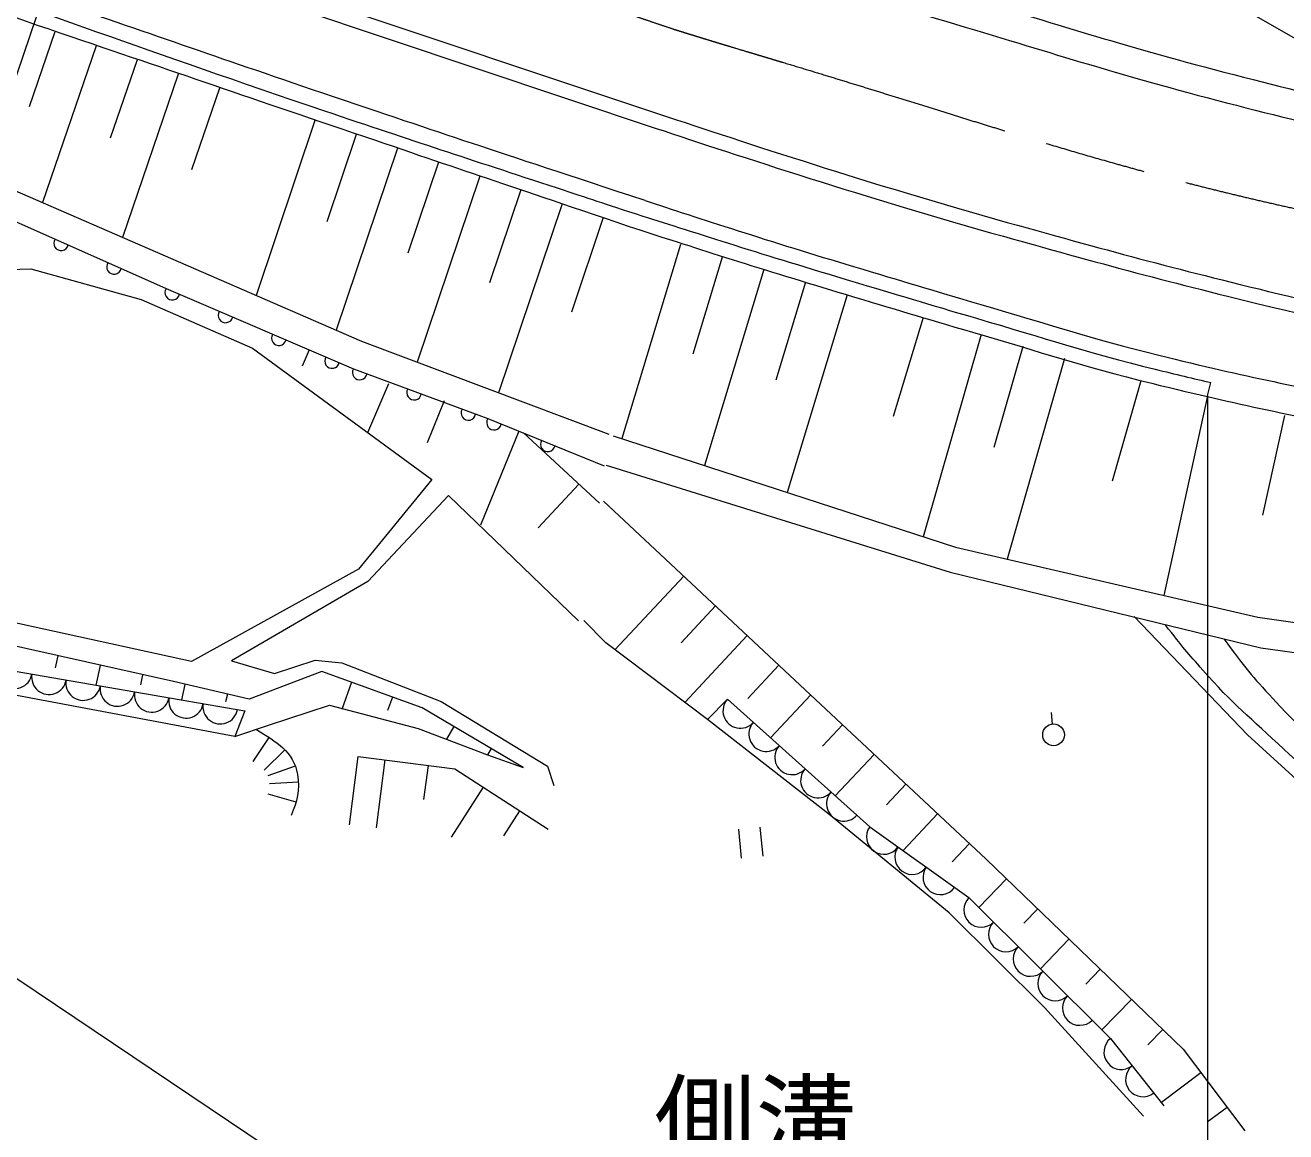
# Model space of a CAD drawing. Units: millimetres, scale not verified. Extents: x 40000 to 680000, y 20000 to 380000.
# Drawn here: x 89618 to 133128, y 244151 to 282356 of the extents above; entities that cross this region are included whole.
import ezdxf
from ezdxf.enums import TextEntityAlignment as Align

# ---------------------------------------------------------------- set-up
doc = ezdxf.new("R2010")
doc.units = ezdxf.units.MM
doc.header["$LTSCALE"] = 1000
doc.linetypes.add('CHAIN', pattern=[18.5, 12, -1.5, 3.5, -1.5])
for name, color, linetype, lineweight in [('M-BGD', 7, 'Continuous', 13), ('M-BMK', 2, 'CHAIN', 13), ('M-STR-HTXT', 7, 'Continuous', 13)]:
    doc.layers.add(name, color=color, linetype=linetype, lineweight=lineweight)
doc.styles.add('ＭＳ ゴシック', font='')
doc.styles.get('ＭＳ ゴシック').set_extended_font_data('MS Gothic')

msp = doc.modelspace()

# ---------------------------------------------------------------- linework, layer by layer
at = {"layer": 'M-BGD'}
for p, q in [((92141, 288967), (83060, 262200)), ((127062, 285570), (135158, 280910)), ((99125, 283424), (111544, 279275)), ((98980, 282944), (111399, 278794)), ((90643, 282127), (89756, 279535)), ((92062, 281641), (90211, 276232)), ((93481, 281155), (92556, 278451)), ((94900, 280670), (92972, 275032)), ((96320, 280184), (95355, 277366)), ((99620, 279062), (97587, 273024)), ((101041, 278584), (100025, 275565)), ((83337, 278221), (94485, 273265)), ((102463, 278105), (100348, 271823)), ((101240, 271435), (86658, 277770)), ((103884, 277627), (102827, 274486)), ((105306, 277148), (103142, 270721)), ((106728, 276669), (105646, 273456)), ((108149, 276191), (105952, 269665)), ((109571, 275712), (108472, 272450)), ((112242, 274787), (110216, 268085)), ((113678, 274353), (112665, 271002)), ((71125, 273519), (89811, 273939)), ((89811, 273939), (93626, 272890)), ((115114, 273919), (113069, 267155)), ((94485, 273265), (100948, 270497)), ((116550, 273485), (115527, 270103)), ((93626, 272890), (97462, 271203)), ((117985, 273050), (115922, 266225)), ((120612, 272259), (119580, 268846)), ((122612, 271676), (120607, 264697)), ((97462, 271203), (103651, 266676)), ((99425, 271150), (99180, 270579)), ((109774, 268230), (101240, 271435)), ((124054, 271262), (123051, 267773)), ((125495, 270848), (123506, 263922)), ((100948, 270497), (105587, 268772)), ((102160, 269978), (101435, 268285)), ((128128, 270077), (127133, 266614)), ((130423, 269561), (130544, 270017)), ((104075, 269384), (103490, 267937)), ((130423, 269561), (128922, 262672)), ((105587, 268772), (109607, 267146)), ((133079, 268885), (132328, 265440)), ((106651, 268342), (105338, 265094)), ((106819, 268282), (109436, 265854)), ((109912, 268184), (121723, 264334)), ((109672, 267169), (121540, 263477)), ((103651, 266676), (101118, 263578)), ((108724, 266515), (107318, 265000)), ((104228, 266122), (101442, 263146)), ((108712, 261794), (104228, 266122)), ((109579, 265925), (122786, 253565)), ((121723, 264334), (132168, 261922)), ((101118, 263578), (95360, 260390)), ((112349, 263332), (109974, 260793)), ((121540, 263477), (132272, 260865)), ((101442, 263146), (96743, 260407)), ((113445, 262307), (112257, 261038)), ((127892, 261937), (131811, 257851)), ((95360, 260390), (88672, 261853)), ((109656, 261033), (108898, 261802)), ((132168, 261922), (143051, 260341)), ((94737, 259699), (88524, 261085)), ((114540, 261282), (112383, 258977)), ((113169, 258385), (109656, 261033)), ((132272, 260865), (142829, 259398)), ((90744, 260584), (90650, 260167)), ((92207, 260253), (92053, 259570)), ((96743, 260407), (98219, 259976)), ((98219, 259976), (99627, 260429)), ((99627, 260429), (100545, 260346)), ((100545, 260346), (103976, 259003)), ((115635, 260257), (114557, 259105)), ((88665, 260153), (97204, 258684)), ((93670, 259923), (93593, 259581)), ((99860, 260040), (97353, 259091)), ((103321, 258788), (99860, 260040)), ((97353, 259091), (94737, 259699)), ((95133, 259592), (95013, 259061)), ((100885, 259669), (100547, 258733)), ((96854, 257800), (89018, 259275)), ((96597, 259262), (96537, 258996)), ((102296, 259159), (102126, 258691)), ((103976, 259003), (107644, 256776)), ((113169, 258385), (113856, 259083)), ((113856, 259083), (118767, 254681)), ((116730, 259232), (115343, 257750)), ((97204, 258684), (96854, 257800)), ((98012, 258188), (100123, 258876)), ((100123, 258876), (103181, 258080)), ((106802, 256733), (103321, 258788)), ((125077, 258229), (125040, 258628)), ((96854, 257800), (98012, 258188)), ((103181, 258080), (105580, 257164)), ((104415, 258142), (104161, 257711)), ((117352, 255120), (113169, 258385)), ((117825, 258207), (117132, 257466)), ((98031, 257769), (97475, 256938)), ((131811, 257851), (133891, 255954)), ((98577, 257341), (97862, 256641)), ((105707, 257379), (105580, 257164)), ((105580, 257164), (106802, 256733)), ((118921, 257182), (117578, 255747)), ((98939, 256778), (97998, 256439)), ((100810, 254749), (101112, 257110)), ((101112, 257110), (104444, 256678)), ((102034, 256990), (101730, 254640)), ((103522, 256797), (103370, 255622)), ((107644, 256776), (107860, 256103)), ((104444, 256678), (107665, 254604)), ((99045, 256223), (98047, 256161)), ((105424, 256047), (104316, 254326)), ((120016, 256158), (119344, 255440)), ((98967, 255529), (98005, 255803)), ((106685, 255235), (106131, 254374)), ((121509, 251713), (117352, 255120)), ((121111, 255133), (119919, 253859)), ((114233, 254595), (114326, 253600)), ((114979, 254666), (115073, 253670)), ((118767, 254681), (122191, 252236)), ((122206, 254108), (121610, 253471)), ((122786, 253565), (129581, 247003)), ((123486, 252889), (122530, 251899)), ((122191, 252236), (127079, 247371)), ((124803, 248443), (121509, 251713)), ((124565, 251847), (124087, 251352)), ((125644, 250805), (124657, 249782)), ((126723, 249763), (126230, 249252)), ((128221, 244690), (124803, 248443)), ((127802, 248721), (126783, 247666)), ((128881, 247679), (128372, 247152)), ((127079, 247371), (128919, 245052)), ((129581, 247003), (131713, 244181)), ((130195, 246191), (128833, 245161)), ((131100, 244994), (130418, 244479))]:
    msp.add_line(p, q, dxfattribs=at)
msp.add_circle((125112, 257856), 375, dxfattribs=at)
for centre, radius, start, end in [((90857, 274828), 254, 145.6427, 346.4204), ((92684, 274016), 254, 145.6427, 346.4204), ((94697, 273125), 254, 146.425, 347.2027), ((96535, 272337), 254, 146.425, 347.2027), ((98374, 271550), 254, 146.425, 347.2027), ((100212, 270762), 254, 146.425, 347.2027), ((101166, 270367), 254, 149.2148, 349.9926), ((103041, 269670), 254, 149.2148, 349.9926), ((104915, 268973), 254, 149.2148, 349.9926), ((105801, 268636), 254, 147.5924, 348.3701), ((107656, 267886), 254, 147.5924, 348.3701), ((89256, 260052), 600, 170.2371, 350.2371), ((90439, 259848), 600, 170.2371, 350.2371), ((91622, 259645), 600, 170.2371, 350.2371), ((92804, 259441), 600, 170.2371, 350.2371), ((93987, 259238), 600, 170.2371, 350.2371), ((95170, 259034), 600, 170.2371, 350.2371), ((96352, 258831), 600, 170.2371, 350.2371), ((114302, 258683), 600, 138.1292, 318.1292), ((115196, 257882), 600, 138.1292, 318.1292), ((116090, 257081), 600, 138.1292, 318.1292), ((116983, 256280), 600, 138.1292, 318.1292), ((117877, 255479), 600, 138.1292, 318.1292), ((119255, 254333), 600, 144.4696, 324.4696), ((120232, 253635), 600, 144.4696, 324.4696), ((121208, 252938), 600, 144.4696, 324.4696), ((122617, 251812), 600, 135.1392, 315.1391), ((123467, 250966), 600, 135.1392, 315.1391), ((124318, 250119), 600, 135.1392, 315.1391), ((125169, 249273), 600, 135.1392, 315.1391), ((126019, 248427), 600, 135.1392, 315.1391), ((127452, 246901), 600, 128.4259, 308.4259), ((128198, 245961), 600, 128.4259, 308.4259)]:
    msp.add_arc(centre, radius, start, end, dxfattribs=at)
for points, knots in [([(111022, 276299), (105606, 278086), (104230, 278537), (99890, 280010), (96105, 281294), (93995, 282044), (90214, 283338), (86769, 284517), (84840, 285181), (81389, 286341), (77151, 287766), (74779, 288571), (70520, 289933), (69836, 290152), (69233, 290342), (68666, 290518)], [0, 0, 0, 0, 1, 1, 1, 2, 2, 2, 3, 3, 3, 4, 4, 4, 5, 5, 5, 5]), ([(68530, 290077), (70278, 289516), (71580, 289060), (73605, 288391), (77754, 287022), (80086, 286275), (84223, 284868), (90379, 282775), (93788, 281486), (99947, 279400), (103078, 278339), (104840, 277768), (107981, 276736), (109134, 276357), (109496, 276238), (110935, 275767)], [0, 0, 0, 0, 1, 1, 1, 2, 2, 2, 3, 3, 3, 4, 4, 4, 5, 5, 5, 5]), ([(68382, 289597), (68461, 289572), (68540, 289547), (68620, 289522), (72924, 288175), (75308, 287340), (79584, 285907), (83671, 284537), (85954, 283751), (90034, 282363), (94310, 280908), (96702, 280083), (100978, 278629), (104842, 277315), (106051, 276906), (110872, 275274)], [0, 0, 0, 0, 1, 1, 1, 2, 2, 2, 3, 3, 3, 4, 4, 4, 5, 5, 5, 5]), ([(112575, 286270), (114821, 285556), (118111, 284511), (121679, 283451), (125312, 282372), (127327, 281695), (130993, 280738), (134706, 279768), (136808, 279303), (140572, 278556), (143680, 277939), (145439, 277684), (148573, 277219), (152080, 276699), (154053, 276463), (157578, 276095), (160498, 275791), (162139, 275669), (165069, 275495), (168430, 275294), (169543, 275282), (173684, 275203)], [0, 0, 0, 0, 1, 1, 1, 2, 2, 2, 3, 3, 3, 4, 4, 4, 5, 5, 5, 6, 6, 6, 7, 7, 7, 7]), ([(112258, 285322), (114512, 284605), (117813, 283556), (121395, 282492), (125040, 281410), (127063, 280730), (130742, 279769), (134477, 278794), (136592, 278326), (140378, 277574), (143505, 276953), (145275, 276697), (148429, 276229), (151952, 275707), (153934, 275469), (157477, 275100), (160414, 274794), (162065, 274672), (165012, 274496), (168382, 274295), (169498, 274283), (173650, 274204)], [0, 0, 0, 0, 1, 1, 1, 2, 2, 2, 3, 3, 3, 4, 4, 4, 5, 5, 5, 6, 6, 6, 7, 7, 7, 7]), ([(111544, 279275), (114434, 278316), (118799, 276868), (123516, 275549), (127295, 274492), (129418, 273917), (133233, 272999), (135322, 272497), (136495, 272230), (138601, 271806), (140631, 271398), (141770, 271178), (143812, 270839), (145934, 270488), (147130, 270337), (149261, 270050), (151286, 269778), (152423, 269645), (154454, 269426), (158173, 269024), (160262, 268848), (163992, 268559), (166117, 268395), (167312, 268356), (169442, 268282), (173635, 268136), (175986, 268159), (180180, 268108), (185606, 268041), (188645, 268050), (194070, 267987), (197431, 267948), (199313, 267896), (202674, 267869), (206541, 267837), (208708, 267915), (212576, 267881), (215090, 267859), (216499, 267848), (219013, 267758), (221130, 267683), (221815, 267648), (224432, 267497)], [0, 0, 0, 0, 1, 1, 1, 2, 2, 2, 3, 3, 3, 4, 4, 4, 5, 5, 5, 6, 6, 6, 7, 7, 7, 8, 8, 8, 9, 9, 9, 10, 10, 10, 11, 11, 11, 12, 12, 12, 13, 13, 13, 14, 14, 14, 14]), ([(111397, 278795), (114290, 277836), (118659, 276388), (123380, 275068), (127166, 274009), (129293, 273432), (133116, 272513), (135211, 272009), (136389, 271741), (138501, 271316), (140538, 270907), (141681, 270686), (143731, 270346), (145859, 269993), (147058, 269843), (149196, 269555), (151226, 269281), (152365, 269148), (154402, 268928), (158127, 268526), (160220, 268350), (163956, 268061), (166089, 267895), (167288, 267856), (169425, 267782), (173622, 267636), (175975, 267659), (180174, 267608), (185600, 267541), (188639, 267550), (194065, 267487), (197426, 267448), (199309, 267396), (202670, 267369), (206538, 267337), (208704, 267415), (212571, 267381), (215081, 267359), (216487, 267348), (218996, 267258), (221111, 267183), (221795, 267148), (224407, 266998)], [0, 0, 0, 0, 1, 1, 1, 2, 2, 2, 3, 3, 3, 4, 4, 4, 5, 5, 5, 6, 6, 6, 7, 7, 7, 8, 8, 8, 9, 9, 9, 10, 10, 10, 11, 11, 11, 12, 12, 12, 13, 13, 13, 14, 14, 14, 14]), ([(111022, 276299), (112795, 275719), (115390, 274869), (118212, 274024), (119924, 273511), (120882, 273218), (122597, 272717), (124994, 272018), (126320, 271564), (128744, 270963), (131832, 270198), (133585, 269870), (136701, 269229), (139892, 268573), (141672, 268160), (144887, 267638), (147823, 267162), (149483, 266995), (152436, 266641), (155094, 266322), (156583, 266130), (159250, 265905), (161985, 265674), (163524, 265641), (166265, 265510), (168556, 265402), (169840, 265370), (172132, 265304), (176615, 265177), (179127, 265149), (183611, 265081), (186913, 265032), (188763, 265029), (192066, 265006), (195282, 264984), (197084, 264986), (200301, 264966), (204345, 264941), (206610, 264937), (210653, 264889), (214639, 264842), (216872, 264829), (220857, 264719), (222376, 264678), (223500, 264638), (224695, 264585)], [0, 0, 0, 0, 1, 1, 1, 2, 2, 2, 3, 3, 3, 4, 4, 4, 5, 5, 5, 6, 6, 6, 7, 7, 7, 8, 8, 8, 9, 9, 9, 10, 10, 10, 11, 11, 11, 12, 12, 12, 13, 13, 13, 14, 14, 14, 15, 15, 15, 15]), ([(110935, 275767), (112700, 275204), (115273, 274382), (118068, 273545), (119782, 273032), (120740, 272739), (122457, 272237), (124861, 271535), (126191, 271080), (128622, 270478), (129320, 270305), (129951, 270154), (130544, 270017)], [0, 0, 0, 0, 1, 1, 1, 2, 2, 2, 3, 3, 3, 4, 4, 4, 4]), ([(110872, 275274), (112615, 274713), (115159, 273894), (117924, 273066), (119640, 272552), (120599, 272259), (122317, 271757), (124728, 271053), (126062, 270597), (128500, 269993), (131604, 269224), (133367, 268894), (136499, 268250), (139706, 267591), (141495, 267175), (144726, 266651), (147678, 266172), (149347, 266004), (152317, 265648), (154990, 265328), (156486, 265134), (159169, 264908), (161917, 264675), (163464, 264642), (166220, 264511), (167325, 264459), (168197, 264424), (169060, 264395)], [0, 0, 0, 0, 1, 1, 1, 2, 2, 2, 3, 3, 3, 4, 4, 4, 5, 5, 5, 6, 6, 6, 7, 7, 7, 8, 8, 8, 9, 9, 9, 9]), ([(144915, 242565), (144056, 244401), (143823, 244929), (143003, 246380), (142354, 247527), (141997, 248178), (141242, 249258), (140549, 250251), (140117, 250780), (139303, 251676), (138092, 253008), (137290, 253635), (135961, 254849), (134853, 255860), (134159, 256344), (133061, 257366), (131948, 258404), (131274, 258941), (130269, 260084), (129748, 260677), (129563, 260888), (128981, 261643)], [0, 0, 0, 0, 1, 1, 1, 2, 2, 2, 3, 3, 3, 4, 4, 4, 5, 5, 5, 6, 6, 6, 7, 7, 7, 7]), ([(130992, 261167), (131717, 260172), (131979, 259877), (132676, 259106), (133991, 257650), (135000, 257114), (136472, 255817), (137945, 254519), (138822, 253845), (140212, 252459), (141173, 251501), (141718, 250963), (142546, 249888), (143431, 248739), (143850, 248035), (144582, 246782), (145524, 245169), (145774, 244532), (146667, 242476)], [0, 0, 0, 0, 1, 1, 1, 2, 2, 2, 3, 3, 3, 4, 4, 4, 5, 5, 5, 6, 6, 6, 6]), ([(97607, 258045), (98279, 257602), (98879, 257296), (99014, 256488), (99106, 255934), (99013, 255573), (98795, 255066)], [0, 0, 0, 0, 1, 1, 1, 2, 2, 2, 2])]:
    msp.add_open_spline(points, degree=3, knots=knots, dxfattribs=at)
at = {"layer": 'M-BMK'}
for points, knots in [([(71137, 296005), (73685, 295197), (74544, 294913), (76847, 294163), (84222, 291763), (88303, 290268), (95645, 287773), (102016, 285609), (104005, 284933), (111957, 282233)], [0, 0, 0, 0, 1, 1, 1, 2, 2, 2, 3, 3, 3, 3]), ([(111957, 282233), (113790, 281661), (114269, 281525), (115753, 281078), (123294, 278811), (127459, 277249), (135170, 275656), (143054, 274026), (148956, 272211), (155358, 271504), (159951, 270998), (163480, 271021), (167176, 270932), (174939, 270746), (182319, 271024), (192025, 270943), (199930, 270876), (204360, 271047), (212264, 270888), (218354, 270766), (222367, 270743), (227526, 270477)], [0, 0, 0, 0, 1, 1, 1, 2, 2, 2, 3, 3, 3, 4, 4, 4, 5, 5, 5, 6, 6, 6, 7, 7, 7, 7])]:
    msp.add_open_spline(points, degree=3, knots=knots, dxfattribs=at)
at = {"layer": 'M-STR-HTXT'}
for p, q in [((130423, 269561), (130423, 242100)), ((61725, 267992), (100260, 242100))]:
    msp.add_line(p, q, dxfattribs=at)

# ---------------------------------------------------------------- texts
at = {"layer": 'M-STR-HTXT', "style": 'ＭＳ ゴシック'}
msp.add_text('側溝', height=2566, dxfattribs=at).set_placement((111327, 242467), align=Align.BOTTOM_LEFT)

doc.saveas('drawing.dxf')
